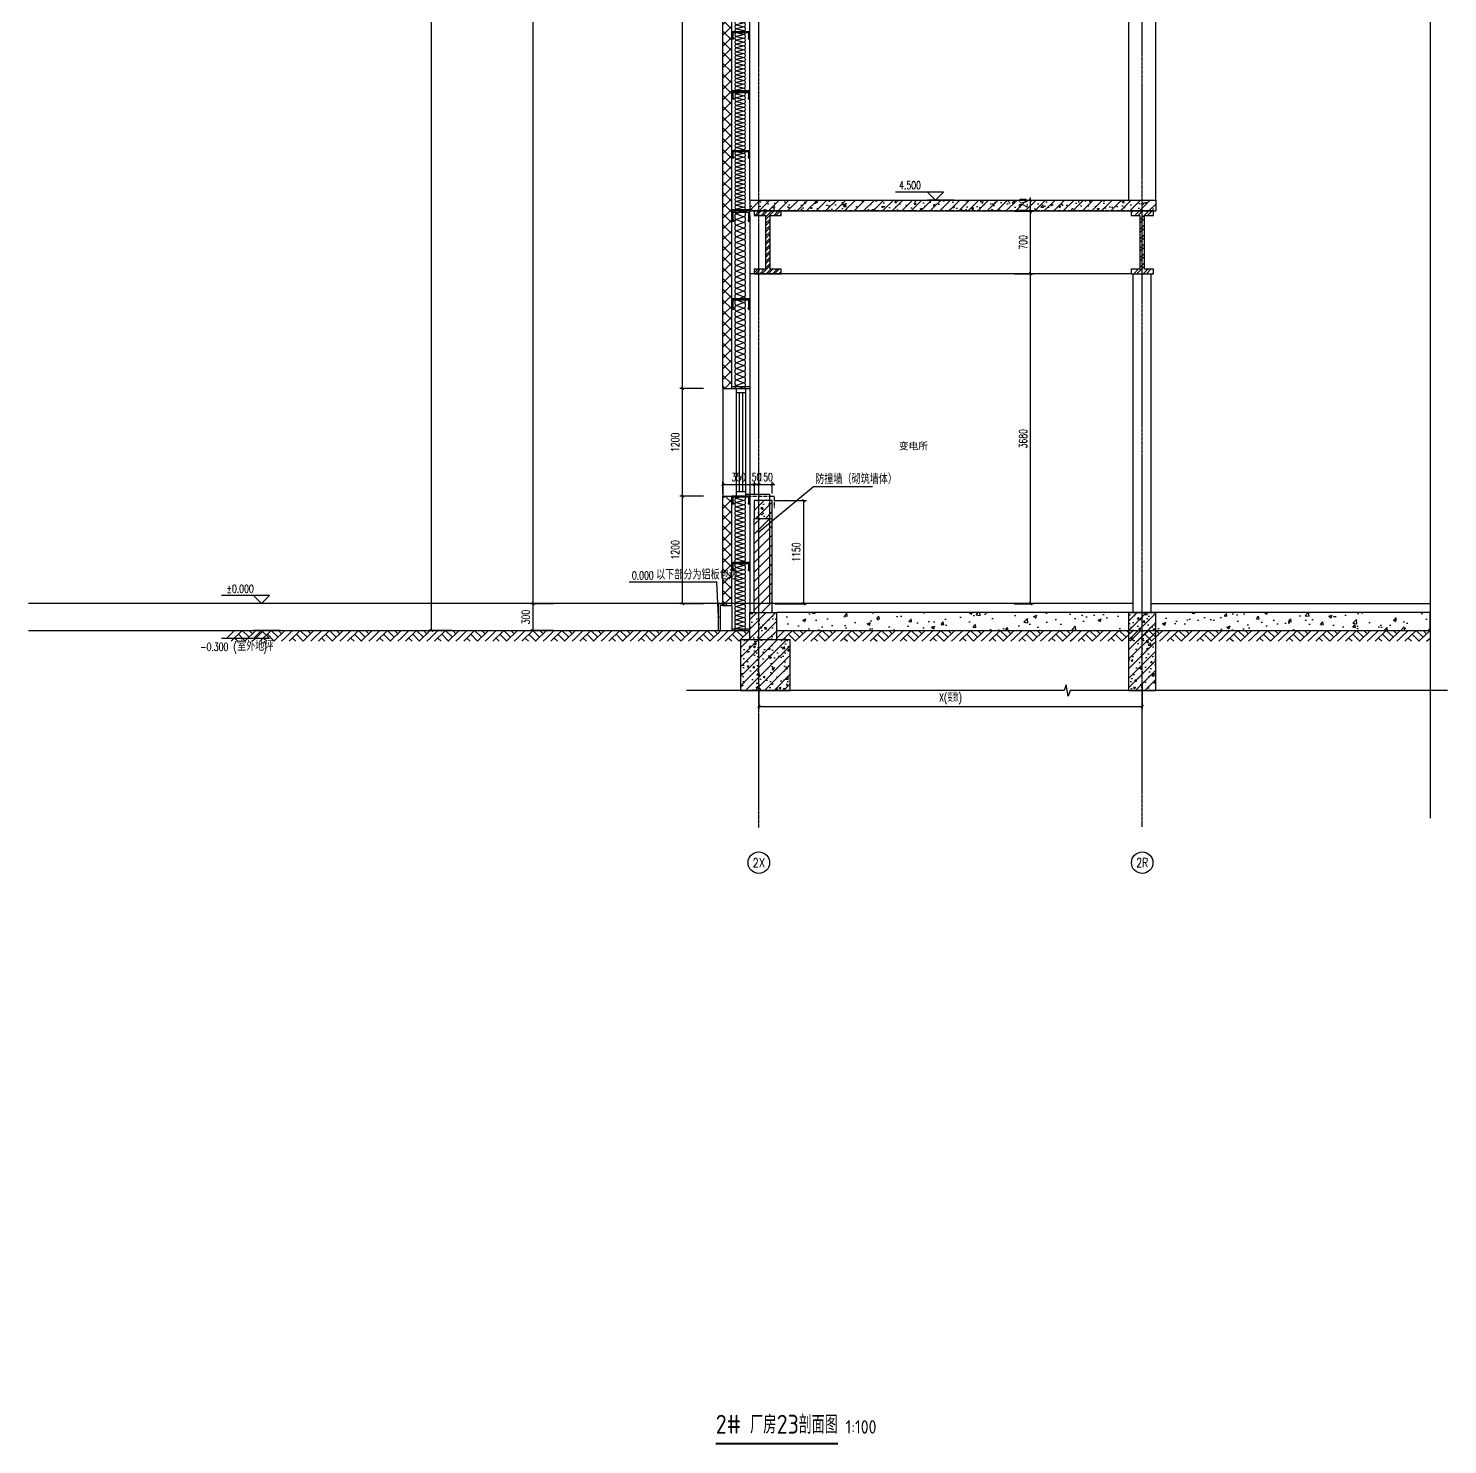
# Model space of a CAD drawing. Extents: x -1899985 to 1774885, y 556286 to 2175695.
# Drawn here: x -1021412 to -1005581, y 558877 to 574674 of the extents above; entities that cross this region are included whole.
import ezdxf
from ezdxf.enums import TextEntityAlignment as Align

# ---------------------------------------------------------------- set-up
doc = ezdxf.new("R2010")
doc.units = 0
doc.header["$LTSCALE"] = 10
doc.header["$MEASUREMENT"] = 0
for name, pattern in [('20剖面图$0$__DASH', [0.35, 0.25, -0.1]), ('20剖面图$0$DASH', [0.35, 0.25, -0.1]), ('20剖面图$0$DOTE', [2.42, 2, -0.2, 0.02, -0.2])]:
    doc.linetypes.add(name, pattern=pattern)
doc.layers.get('Defpoints').update_dxf_attribs({"color": 210})
for name, color, linetype in [('20剖面图$0$A-AXIS-D', 1, 'Continuous'), ('20剖面图$0$A-AXIS-DOTE', 14, '20剖面图$0$DOTE'), ('20剖面图$0$A-AXIS-DP', 126, 'Continuous'), ('20剖面图$0$A-CURTAIN', 134, 'Continuous'), ('20剖面图$0$A-HATCH-1', 252, 'Continuous'), ('20剖面图$0$A-HATCH-2', 251, 'Continuous'), ('20剖面图$0$A-LIN-V', 9, 'Continuous'), ('20剖面图$0$A-SFCE', 30, 'Continuous'), ('20剖面图$0$A-WINDOW', 140, 'Continuous'), ('20剖面图$0$AS-COLN', 6, 'Continuous'), ('20剖面图$0$AS-WALL', 40, 'Continuous'), ('20剖面图$0$DIM_ELEV', 3, 'Continuous'), ('20剖面图$0$DIM_SYMB', 3, 'Continuous'), ('20剖面图$0$PUB_HATCH', 8, 'Continuous'), ('20剖面图$0$PUB_TEXT', 7, 'Continuous'), ('20剖面图$0$建-墙-填充', 8, 'Continuous'), ('20剖面图$0$建-柱-钢', 9, 'Continuous'), ('A-LIN-V', 9, 'Continuous'), ('A-SFCE', 30, 'Continuous'), ('PUB_TEXT', 7, 'Continuous')]:
    doc.layers.add(name, color=color, linetype=linetype)
doc.styles.add('20剖面图$0$_TCH_AXIS', font='COMPLEX', dxfattribs={"bigfont": 'GBCBIG'})
doc.styles.add('20剖面图$0$_TCH_DIM', font='SIMPLEX', dxfattribs={"bigfont": 'GBCBIG'})
doc.styles.add('20剖面图$0$_TCH_DIM_T3', font='SIMPLEX', dxfattribs={"width": 0.705882, "bigfont": 'GBCBIG'})
doc.styles.add('20剖面图$0$Standard', font='gbenor.shx', dxfattribs={"bigfont": 'gbcbig.shx'})
doc.styles.add('20剖面图$0$图框', font='')
doc.styles.get('20剖面图$0$图框').set_extended_font_data('SimSun')
doc.dimstyles.new('20剖面图$0$_TCH_ARCH&&30', dxfattribs={"dimtxt": 89.25, "dimasz": 30, "dimexe": 30, "dimexo": 30, "dimgap": 37.875, "dimtad": 1, "dimdec": 0, "dimzin": 0, "dimdsep": 46, "dimtxsty": '20剖面图$0$_TCH_DIM_T3', "dimblk": '20剖面图$0$_ArchTick', "dimcen": 0.09, "dimclrt": 7, "dimazin": 2, "dimtfac": 1, "dimtdec": 0, "dimtix": 1, "dimtmove": 2, "dimatfit": 3, "dimfxl": 1, "dimtolj": 1, "dimtzin": 0, "dimarcsym": 0})
pattern_1 = [(45, (60, 0), (-60.000061, 60.000061), []), (135, (60, 0), (-60.000061, -60.000061), [])]
pattern_2 = [(45, (0, 0), (-53.0330086, 53.0330086), []), (50, (0, 0), (215.178055, -18.82564), [22.5, -247.5]), (355, (0, 0), (-41.6254, 225.65764), [18, -198]), (100.4514, (17.93, -1.57), (173.552815, 206.831863), [19.122057, -210.342634]), (46.1842, (0, 60), (320.172315, -49.655704), [33.75, -371.25]), (96.6356, (26.68, 55.86), (280.39881, 292.23536), [28.68309, -315.5139]), (351.1842, (0, 60), (280.39858, 292.23558), [27, -297]), (21, (30, 45), (179.072116, -120.785667), [22.5, -247.5]), (326, (30, 45), (72.9946, 217.545014), [18, -198]), (71.4514, (44.92, 34.93), (252.06679, 96.75915), [19.122057, -210.342634]), (37.5, (0, 0), (3.6479566, 99.868156), [0, -195.6, 0, -201, 0, -198.75]), (7.5, (0, 0), (78.920861, 118.323514), [0, -114.6, 0, -191.1, 0, -75.75]), (327.5, (-66.9, 0), (160.146731, -6.7664615), [0, -75, 0, -234, 0, -310.5]), (317.5, (-96.9, 0), (174.95585, 30.031495), [0, -97.5, 0, -155.4, 0, -220.5])]

# ---------------------------------------------------------------- blocks, each defined once
blk = doc.blocks.new('20剖面图$0$G$CBF9D2CED')
at = {"layer": '20剖面图$0$建-墙-填充'}
h = blk.add_hatch(dxfattribs=at)
h.set_pattern_fill('金属', color=256, scale=20, style=0)
h.set_pattern_definition([(45, (0, 0), (-35.3553, 35.3553), []), (45, (23.57, 0), (-35.3553, 35.3553), [])])
h.paths.add_polyline_path([(-150, 0), (-150, -50), (-25, -50), (-25, -650), (-150, -650), (-150, -700), (150, -700), (150, -650), (25, -650), (25, -50), (150, -50), (150, 0)])
at = {"layer": '20剖面图$0$建-柱-钢'}
for p, q in [((-150, 0), (-150, -50)), ((150, 0), (-150, 0)), ((150, -50), (150, 0)), ((-150, -50), (-25, -50)), ((-25, -50), (-25, -650)), ((25, -650), (25, -50)), ((25, -50), (150, -50)), ((-25, -650), (-150, -650)), ((-150, -650), (-150, -700)), ((-150, -700), (150, -700)), ((150, -650), (25, -650)), ((150, -700), (150, -650))]:
    blk.add_line(p, q, dxfattribs=at)
blk = doc.blocks.new('20剖面图$0$w42343243')
at = {"layer": '20剖面图$0$A-WINDOW'}
for p, q in [((-1774210, 527687), (-1774210, 528787)), ((-1774177, 527687), (-1774177, 528787)), ((-1774143, 528787), (-1774143, 527687)), ((-1774110, 528787), (-1774110, 527687))]:
    blk.add_line(p, q, dxfattribs=at)
for points in [[(-1774210, 528837), (-1774110, 528837), (-1774110, 528787), (-1774210, 528787)], [(-1774210, 527687), (-1774110, 527687), (-1774110, 527637), (-1774210, 527637)]]:
    blk.add_lwpolyline(points, close=True, dxfattribs=at)
blk = doc.blocks.new('20剖面图$0$_ArchTick')
at = {"color": 0, "linetype": 'ByBlock', "const_width": 0.4}
blk.add_lwpolyline([(-0.5, -0.5), (0.5, 0.5)], dxfattribs=at)
blk = doc.blocks.new('*D228')
at = {"layer": '20剖面图$0$A-AXIS-DP', "color": 0, "lineweight": -2, "transparency": 16777216}
for p, q in [((-1013882, 569457), (-1014144, 569457)), ((-1014114, 568257), (-1014114, 569457)), ((-1013882, 568257), (-1014144, 568257))]:
    blk.add_line(p, q, dxfattribs=at)
at = {"layer": 'Defpoints', "color": 0, "transparency": 16777216}
for p in [(-1014114, 569457), (-1013852, 569457), (-1013852, 568257)]:
    blk.add_point(p, dxfattribs=at)
at = {"layer": '20剖面图$0$A-AXIS-DP', "color": 0, "lineweight": -2, "transparency": 16777216, "xscale": 30, "yscale": 30, "zscale": 30}
for p, rotation in [((-1014114, 569457), 90), ((-1014114, 568257), 270)]:
    blk.add_blockref('20剖面图$0$_ArchTick', p, dxfattribs=dict(at, rotation=rotation))
at = {"layer": '20剖面图$0$A-AXIS-DP', "color": 7, "transparency": 16777216, "insert": (-1014197, 568857), "char_height": 89.2, "attachment_point": 5, "rotation": 90, "style": '20剖面图$0$_TCH_DIM_T3'}
blk.add_mtext('\\A1;1200', dxfattribs=at)
blk = doc.blocks.new('*D229')
at = {"layer": '20剖面图$0$A-AXIS-DP', "color": 0, "lineweight": -2, "transparency": 16777216}
for p, q in [((-1013882, 570657), (-1014144, 570657)), ((-1014114, 569457), (-1014114, 570657)), ((-1013882, 569457), (-1014144, 569457))]:
    blk.add_line(p, q, dxfattribs=at)
at = {"layer": 'Defpoints', "color": 0, "transparency": 16777216}
for p in [(-1014114, 570657), (-1013852, 570657), (-1013852, 569457)]:
    blk.add_point(p, dxfattribs=at)
at = {"layer": '20剖面图$0$A-AXIS-DP', "color": 0, "lineweight": -2, "transparency": 16777216, "xscale": 30, "yscale": 30, "zscale": 30}
for p, rotation in [((-1014114, 570657), 90), ((-1014114, 569457), 270)]:
    blk.add_blockref('20剖面图$0$_ArchTick', p, dxfattribs=dict(at, rotation=rotation))
at = {"layer": '20剖面图$0$A-AXIS-DP', "color": 7, "transparency": 16777216, "insert": (-1014197, 570057), "char_height": 89.2, "attachment_point": 5, "rotation": 90, "style": '20剖面图$0$_TCH_DIM_T3'}
blk.add_mtext('\\A1;1200', dxfattribs=at)
blk = doc.blocks.new('*D230')
at = {"layer": '20剖面图$0$A-AXIS-DP', "color": 0, "lineweight": -2, "transparency": 16777216}
for p, q in [((-1013882, 583157), (-1014144, 583157)), ((-1014114, 570657), (-1014114, 583157)), ((-1013882, 570657), (-1014144, 570657))]:
    blk.add_line(p, q, dxfattribs=at)
at = {"layer": 'Defpoints', "color": 0, "transparency": 16777216}
for p in [(-1014114, 583157), (-1013852, 583157), (-1013852, 570657)]:
    blk.add_point(p, dxfattribs=at)
at = {"layer": '20剖面图$0$A-AXIS-DP', "color": 0, "lineweight": -2, "transparency": 16777216, "xscale": 30, "yscale": 30, "zscale": 30}
for p, rotation in [((-1014114, 583157), 90), ((-1014114, 570657), 270)]:
    blk.add_blockref('20剖面图$0$_ArchTick', p, dxfattribs=dict(at, rotation=rotation))
at = {"layer": '20剖面图$0$A-AXIS-DP', "color": 7, "transparency": 16777216, "insert": (-1014197, 576907), "char_height": 89.2, "attachment_point": 5, "rotation": 90, "style": '20剖面图$0$_TCH_DIM_T3'}
blk.add_mtext('\\A1;12500', dxfattribs=at)
blk = doc.blocks.new('*D255')
at = {"layer": '20剖面图$0$A-AXIS-D', "color": 0, "lineweight": -2, "transparency": 16777216}
for p, q in [((-1015554, 568257), (-1015812, 568257)), ((-1015782, 567957), (-1015782, 568257)), ((-1015554, 567957), (-1015812, 567957))]:
    blk.add_line(p, q, dxfattribs=at)
at = {"layer": 'Defpoints', "color": 0, "transparency": 16777216}
for p in [(-1015782, 568257), (-1015524, 568257), (-1015524, 567957)]:
    blk.add_point(p, dxfattribs=at)
at = {"layer": '20剖面图$0$A-AXIS-D', "color": 0, "lineweight": -2, "transparency": 16777216, "xscale": 30, "yscale": 30, "zscale": 30}
for p, rotation in [((-1015782, 568257), 90), ((-1015782, 567957), 270)]:
    blk.add_blockref('20剖面图$0$_ArchTick', p, dxfattribs=dict(at, rotation=rotation))
at = {"layer": '20剖面图$0$A-AXIS-D', "color": 7, "transparency": 16777216, "insert": (-1015865, 568107), "char_height": 89.2, "attachment_point": 5, "rotation": 90, "style": '20剖面图$0$_TCH_DIM_T3'}
blk.add_mtext('\\A1;300', dxfattribs=at)
blk = doc.blocks.new('*D256')
at = {"layer": '20剖面图$0$A-AXIS-D', "color": 0, "lineweight": -2, "transparency": 16777216}
for p, q in [((-1015554, 583157), (-1015812, 583157)), ((-1015782, 568257), (-1015782, 583157)), ((-1015554, 568257), (-1015812, 568257))]:
    blk.add_line(p, q, dxfattribs=at)
at = {"layer": 'Defpoints', "color": 0, "transparency": 16777216}
for p in [(-1015782, 583157), (-1015524, 583157), (-1015524, 568257)]:
    blk.add_point(p, dxfattribs=at)
at = {"layer": '20剖面图$0$A-AXIS-D', "color": 0, "lineweight": -2, "transparency": 16777216, "xscale": 30, "yscale": 30, "zscale": 30}
for p, rotation in [((-1015782, 583157), 90), ((-1015782, 568257), 270)]:
    blk.add_blockref('20剖面图$0$_ArchTick', p, dxfattribs=dict(at, rotation=rotation))
at = {"layer": '20剖面图$0$A-AXIS-D', "color": 7, "transparency": 16777216, "insert": (-1015865, 575707), "char_height": 89.2, "attachment_point": 5, "rotation": 90, "style": '20剖面图$0$_TCH_DIM_T3'}
blk.add_mtext('\\A1;14900', dxfattribs=at)
blk = doc.blocks.new('*D259')
at = {"layer": '20剖面图$0$A-AXIS-D', "color": 0, "lineweight": -2, "transparency": 16777216}
for p, q in [((-1016689, 585957), (-1016947, 585957)), ((-1016917, 567957), (-1016917, 585957)), ((-1016689, 567957), (-1016947, 567957))]:
    blk.add_line(p, q, dxfattribs=at)
at = {"layer": 'Defpoints', "color": 0, "transparency": 16777216}
for p in [(-1016917, 585957), (-1016659, 585957), (-1016659, 567957)]:
    blk.add_point(p, dxfattribs=at)
at = {"layer": '20剖面图$0$A-AXIS-D', "color": 0, "lineweight": -2, "transparency": 16777216, "xscale": 30, "yscale": 30, "zscale": 30}
for p, rotation in [((-1016917, 585957), 90), ((-1016917, 567957), 270)]:
    blk.add_blockref('20剖面图$0$_ArchTick', p, dxfattribs=dict(at, rotation=rotation))
at = {"layer": '20剖面图$0$A-AXIS-D', "color": 7, "transparency": 16777216, "insert": (-1017000, 576957), "char_height": 89.2, "attachment_point": 5, "rotation": 90, "style": '20剖面图$0$_TCH_DIM_T3'}
blk.add_mtext('\\A1;18000', dxfattribs=at)
blk = doc.blocks.new('20剖面图$0$$LinePat$素土夯实')
at = {"color": 0}
for p, q in [((0, -210), (210, 0)), ((120, -300), (420, 0)), ((420, 0), (608, -188)), ((495, -300), (795, 0)), ((615, 0), (705, -90)), ((210, -210), (300, -300)), ((315, -105), (502, -293)), ((705, -300), (795, -210))]:
    blk.add_line(p, q, dxfattribs=at)
blk = doc.blocks.new('*D307')
at = {"layer": '20剖面图$0$A-AXIS-DP', "color": 0, "lineweight": -2, "transparency": 16777216}
for p, q in [((-1010415, 571937), (-1010205, 571937)), ((-1010235, 568257), (-1010235, 571937)), ((-1010415, 568257), (-1010205, 568257))]:
    blk.add_line(p, q, dxfattribs=at)
at = {"layer": 'Defpoints', "color": 0, "transparency": 16777216}
for p in [(-1010445, 571937), (-1010235, 571937), (-1010445, 568257)]:
    blk.add_point(p, dxfattribs=at)
at = {"layer": '20剖面图$0$A-AXIS-DP', "color": 0, "lineweight": -2, "transparency": 16777216, "xscale": 30, "yscale": 30, "zscale": 30}
for p, rotation in [((-1010235, 571937), 90), ((-1010235, 568257), 270)]:
    blk.add_blockref('20剖面图$0$_ArchTick', p, dxfattribs=dict(at, rotation=rotation))
at = {"layer": '20剖面图$0$A-AXIS-DP', "color": 7, "transparency": 16777216, "insert": (-1010317, 570097), "char_height": 89.2, "attachment_point": 5, "rotation": 90, "style": '20剖面图$0$_TCH_DIM_T3'}
blk.add_mtext('\\A1;3680', dxfattribs=at)
blk = doc.blocks.new('*D308')
at = {"layer": '20剖面图$0$A-AXIS-DP', "color": 0, "lineweight": -2, "transparency": 16777216}
for p, q in [((-1010415, 572637), (-1010205, 572637)), ((-1010235, 571937), (-1010235, 572637)), ((-1010415, 571937), (-1010205, 571937))]:
    blk.add_line(p, q, dxfattribs=at)
at = {"layer": 'Defpoints', "color": 0, "transparency": 16777216}
for p in [(-1010445, 572637), (-1010235, 572637), (-1010445, 571937)]:
    blk.add_point(p, dxfattribs=at)
at = {"layer": '20剖面图$0$A-AXIS-DP', "color": 0, "lineweight": -2, "transparency": 16777216, "xscale": 30, "yscale": 30, "zscale": 30}
for p, rotation in [((-1010235, 572637), 90), ((-1010235, 571937), 270)]:
    blk.add_blockref('20剖面图$0$_ArchTick', p, dxfattribs=dict(at, rotation=rotation))
at = {"layer": '20剖面图$0$A-AXIS-DP', "color": 7, "transparency": 16777216, "insert": (-1010317, 572287), "char_height": 89.2, "attachment_point": 5, "rotation": 90, "style": '20剖面图$0$_TCH_DIM_T3'}
blk.add_mtext('\\A1;700', dxfattribs=at)
blk = doc.blocks.new('*D309')
at = {"layer": '20剖面图$0$A-AXIS-DP', "color": 0, "lineweight": -2, "transparency": 16777216}
for p, q in [((-1010235, 572757), (-1010235, 572787)), ((-1010415, 572757), (-1010205, 572757)), ((-1010415, 572637), (-1010205, 572637)), ((-1010235, 572637), (-1010235, 572757)), ((-1010235, 572637), (-1010235, 572607))]:
    blk.add_line(p, q, dxfattribs=at)
at = {"layer": 'Defpoints', "color": 0, "transparency": 16777216}
for p in [(-1010445, 572757), (-1010445, 572637), (-1010235, 572757)]:
    blk.add_point(p, dxfattribs=at)
at = {"layer": '20剖面图$0$A-AXIS-DP', "color": 0, "lineweight": -2, "transparency": 16777216, "xscale": 30, "yscale": 30, "zscale": 30}
for p, rotation in [((-1010235, 572757), 270), ((-1010235, 572637), 90)]:
    blk.add_blockref('20剖面图$0$_ArchTick', p, dxfattribs=dict(at, rotation=rotation))
at = {"layer": '20剖面图$0$A-AXIS-DP', "color": 7, "transparency": 16777216, "insert": (-1010317, 572697), "char_height": 89.2, "attachment_point": 5, "rotation": 90, "style": '20剖面图$0$_TCH_DIM_T3'}
blk.add_mtext('\\A1;120', dxfattribs=at)
blk = doc.blocks.new('20剖面图$0$CURVEPATTERNLIB$SYSLIB$岩棉板')
at = {"color": 0}
for p, q in [((0, -17), (12, -67)), ((12, -67), (24, -17))]:
    blk.add_line(p, q, dxfattribs=at)
for centre, start, end in [((12, -17), 0, 180), ((0, -67), 270, 0), ((24, -67), 180, 270)]:
    blk.add_arc(centre, 12, start, end, dxfattribs=at)
blk = doc.blocks.new('20剖面图$0$CURVEPATTERNLIB$SYSLIB$防水材料1')
at = {"layer": '20剖面图$0$PUB_HATCH'}
h = blk.add_hatch(dxfattribs=at)
h.set_pattern_fill('ANSI31', color=256, scale=10, angle=90, style=0)
h.set_pattern_definition([(45, (-196995.837, -685381.036), (11.22532015, -11.22532015), [])])
h.paths.add_polyline_path([(35, 0), (0, 0), (0, -100), (35, -100), (35, -90), (30, -90), (30, -95), (5, -95), (5, -5), (30, -5), (30, -10), (35, -10)])
h = blk.add_hatch(dxfattribs=at)
h.set_pattern_fill('ANSI31', color=256, scale=10, angle=90, style=0)
h.set_pattern_definition([(45, (-196695.837, -685381.036), (11.22532015, -11.22532015), [])])
h.paths.add_polyline_path([(335, 0), (300, 0), (300, -100), (335, -100), (335, -90), (330, -90), (330, -95), (305, -95), (305, -5), (330, -5), (330, -10), (335, -10)])
at = {"layer": '20剖面图$0$A-LIN-V', "extrusion": (-3.26108e-18, 2.41725e-31, -1)}
blk.add_line((600, 0), (600, -100), dxfattribs=at)
at = {"layer": '20剖面图$0$A-LIN-V'}
for p, q in [((30, -10), (35, -10)), ((330, -10), (335, -10)), ((30, -90), (35, -90)), ((330, -90), (335, -90))]:
    blk.add_line(p, q, dxfattribs=at)
at = {"layer": '20剖面图$0$A-LIN-V', "extrusion": (-3.26108e-18, 2.41725e-31, -1)}
for points in [[(-35, -10), (-35, 0), (0, 0), (0, -100), (-35, -100), (-35, -90)], [(-335, -10), (-335, 0), (-300, 0), (-300, -100), (-335, -100), (-335, -90)], [(-30, -10), (-30, -5), (-5, -5), (-5, -95), (-30, -95), (-30, -90)], [(-330, -10), (-330, -5), (-305, -5), (-305, -95), (-330, -95), (-330, -90)]]:
    blk.add_lwpolyline(points, dxfattribs=at)
at = {"layer": '20剖面图$0$A-LIN-V', "xscale": 0.8142221102150538, "yscale": 0.8108108108108109, "zscale": 0.8142221102150538}
for p in [(0, -20.1), (19.5, -20.1), (39.1, -20.1), (58.6, -20.1), (78.2, -20.1), (97.7, -20.1), (117.2, -20.1), (136.8, -20.1), (156.3, -20.1), (175.9, -20.1), (195.4, -20.1), (215, -20.1), (234.5, -20.1), (254, -20.1), (273.6, -20.1), (293.1, -20.1), (312.7, -20.1), (332.2, -20.1), (351.7, -20.1), (371.3, -20.1), (390.8, -20.1), (410.4, -20.1), (429.9, -20.1), (449.5, -20.1), (469, -20.1), (488.5, -20.1), (508.1, -20.1), (527.6, -20.1), (547.2, -20.1), (566.7, -20.1), (586.2, -20.1)]:
    blk.add_blockref('20剖面图$0$CURVEPATTERNLIB$SYSLIB$岩棉板', p, dxfattribs=at)
blk = doc.blocks.new('*D460')
at = {"layer": '20剖面图$0$A-AXIS-DP', "color": 0, "lineweight": -2, "transparency": 16777216}
for p, q in [((-1013664, 569487), (-1013664, 569617)), ((-1013314, 569487), (-1013314, 569617)), ((-1013664, 569587), (-1013314, 569587))]:
    blk.add_line(p, q, dxfattribs=at)
at = {"layer": 'Defpoints', "color": 0, "transparency": 16777216}
for p in [(-1013664, 569457), (-1013314, 569587), (-1013314, 569457)]:
    blk.add_point(p, dxfattribs=at)
at = {"layer": '20剖面图$0$A-AXIS-DP', "color": 0, "lineweight": -2, "transparency": 16777216, "xscale": 30, "yscale": 30, "zscale": 30, "rotation": 180}
blk.add_blockref('20剖面图$0$_ArchTick', (-1013664, 569587), dxfattribs=at)
at = {"layer": '20剖面图$0$A-AXIS-DP', "color": 0, "lineweight": -2, "transparency": 16777216, "xscale": 30, "yscale": 30, "zscale": 30}
blk.add_blockref('20剖面图$0$_ArchTick', (-1013314, 569587), dxfattribs=at)
at = {"layer": '20剖面图$0$A-AXIS-DP', "color": 7, "transparency": 16777216, "insert": (-1013489, 569669), "char_height": 89.2, "attachment_point": 5, "style": '20剖面图$0$_TCH_DIM_T3'}
blk.add_mtext('\\A1;350', dxfattribs=at)
blk = doc.blocks.new('*D461')
at = {"layer": '20剖面图$0$A-AXIS-DP', "color": 0, "lineweight": -2, "transparency": 16777216}
for p, q in [((-1013314, 569487), (-1013314, 569617)), ((-1013264, 569487), (-1013264, 569617)), ((-1013314, 569587), (-1013344, 569587)), ((-1013314, 569587), (-1013264, 569587)), ((-1013264, 569587), (-1013234, 569587))]:
    blk.add_line(p, q, dxfattribs=at)
at = {"layer": 'Defpoints', "color": 0, "transparency": 16777216}
for p in [(-1013314, 569457), (-1013264, 569587), (-1013264, 569457)]:
    blk.add_point(p, dxfattribs=at)
at = {"layer": '20剖面图$0$A-AXIS-DP', "color": 0, "lineweight": -2, "transparency": 16777216, "xscale": 30, "yscale": 30, "zscale": 30}
blk.add_blockref('20剖面图$0$_ArchTick', (-1013314, 569587), dxfattribs=at)
at = {"layer": '20剖面图$0$A-AXIS-DP', "color": 0, "lineweight": -2, "transparency": 16777216, "xscale": 30, "yscale": 30, "zscale": 30, "rotation": 180}
blk.add_blockref('20剖面图$0$_ArchTick', (-1013264, 569587), dxfattribs=at)
at = {"layer": '20剖面图$0$A-AXIS-DP', "color": 7, "transparency": 16777216, "insert": (-1013289, 569669), "char_height": 89.2, "attachment_point": 5, "style": '20剖面图$0$_TCH_DIM_T3'}
blk.add_mtext('\\A1;50', dxfattribs=at)
blk = doc.blocks.new('*D462')
at = {"layer": '20剖面图$0$A-AXIS-DP', "color": 0, "lineweight": -2, "transparency": 16777216}
for p, q in [((-1013264, 569487), (-1013264, 569617)), ((-1013114, 569487), (-1013114, 569617)), ((-1013264, 569587), (-1013294, 569587)), ((-1013264, 569587), (-1013114, 569587)), ((-1013114, 569587), (-1013084, 569587))]:
    blk.add_line(p, q, dxfattribs=at)
at = {"layer": 'Defpoints', "color": 0, "transparency": 16777216}
for p in [(-1013264, 569457), (-1013114, 569587), (-1013114, 569457)]:
    blk.add_point(p, dxfattribs=at)
at = {"layer": '20剖面图$0$A-AXIS-DP', "color": 0, "lineweight": -2, "transparency": 16777216, "xscale": 30, "yscale": 30, "zscale": 30}
blk.add_blockref('20剖面图$0$_ArchTick', (-1013264, 569587), dxfattribs=at)
at = {"layer": '20剖面图$0$A-AXIS-DP', "color": 0, "lineweight": -2, "transparency": 16777216, "xscale": 30, "yscale": 30, "zscale": 30, "rotation": 180}
blk.add_blockref('20剖面图$0$_ArchTick', (-1013114, 569587), dxfattribs=at)
at = {"layer": '20剖面图$0$A-AXIS-DP', "color": 7, "transparency": 16777216, "insert": (-1013189, 569669), "char_height": 89.2, "attachment_point": 5, "style": '20剖面图$0$_TCH_DIM_T3'}
blk.add_mtext('\\A1;150', dxfattribs=at)
blk = doc.blocks.new('*D472')
at = {"layer": '20剖面图$0$A-AXIS-D', "color": 0, "lineweight": -2, "transparency": 16777216}
for p, q in [((-1013264, 567360), (-1013264, 567081)), ((-1008987, 567360), (-1008987, 567081)), ((-1013264, 567111), (-1008987, 567111))]:
    blk.add_line(p, q, dxfattribs=at)
at = {"layer": 'Defpoints', "color": 0, "transparency": 16777216}
for p in [(-1013264, 567390), (-1008987, 567390), (-1008987, 567111)]:
    blk.add_point(p, dxfattribs=at)
at = {"layer": '20剖面图$0$A-AXIS-D', "color": 0, "lineweight": -2, "transparency": 16777216, "xscale": 30, "yscale": 30, "zscale": 30, "rotation": 180}
blk.add_blockref('20剖面图$0$_ArchTick', (-1013264, 567111), dxfattribs=at)
at = {"layer": '20剖面图$0$A-AXIS-D', "color": 0, "lineweight": -2, "transparency": 16777216, "xscale": 30, "yscale": 30, "zscale": 30}
blk.add_blockref('20剖面图$0$_ArchTick', (-1008987, 567111), dxfattribs=at)
at = {"layer": '20剖面图$0$A-AXIS-D', "color": 7, "transparency": 16777216, "insert": (-1011126, 567194), "char_height": 89.2, "attachment_point": 5, "style": '20剖面图$0$_TCH_DIM_T3'}
blk.add_mtext('\\A1;X(变数)', dxfattribs=at)
blk = doc.blocks.new('*D487')
at = {"layer": '20剖面图$0$A-AXIS-DP', "color": 0, "lineweight": -2, "transparency": 16777216}
for p, q in [((-1013084, 569407), (-1012733, 569407)), ((-1012763, 568257), (-1012763, 569407)), ((-1013084, 568257), (-1012733, 568257))]:
    blk.add_line(p, q, dxfattribs=at)
at = {"layer": 'Defpoints', "color": 0, "transparency": 16777216}
for p in [(-1013114, 569407), (-1012763, 569407), (-1013114, 568257)]:
    blk.add_point(p, dxfattribs=at)
at = {"layer": '20剖面图$0$A-AXIS-DP', "color": 0, "lineweight": -2, "transparency": 16777216, "xscale": 30, "yscale": 30, "zscale": 30}
for p, rotation in [((-1012763, 569407), 90), ((-1012763, 568257), 270)]:
    blk.add_blockref('20剖面图$0$_ArchTick', p, dxfattribs=dict(at, rotation=rotation))
at = {"layer": '20剖面图$0$A-AXIS-DP', "color": 7, "transparency": 16777216, "insert": (-1012846, 568832), "char_height": 89.2, "attachment_point": 5, "rotation": 90, "style": '20剖面图$0$_TCH_DIM_T3'}
blk.add_mtext('\\A1;1150', dxfattribs=at)
blk = doc.blocks.new('20剖面图')
at = {"layer": '20剖面图$0$A-HATCH-1'}
h = blk.add_hatch(dxfattribs=at)
h.set_pattern_fill('混凝土', color=256, scale=50)
h.set_pattern_definition([(50, (0, 0), (358.63009, -31.37607), [37.5, -412.5]), (355, (0, 0), (-69.37567, 376.09607), [30, -330]), (100.4514, (29.9, -2.6), (289.25469, 344.71977), [31.8701, -350.57106]), (46.1842, (0, 100), (533.62052, -82.7595), [56.25, -618.75]), (96.6356, (44.47, 93.1), (467.33135, 487.05894), [47.80514, -525.8565]), (351.1842, (0, 100), (467.33097, 487.0593), [45, -495]), (21, (50, 75), (298.453526, -201.309445), [37.5, -412.5]), (326, (50, 75), (121.65767, 362.57502), [30, -330]), (71.4514, (74.87, 58.22), (420.11131, 161.26525), [31.8701, -350.57106]), (37.5, (0, 0), (6.079928, 166.446927), [0, -326, 0, -335, 0, -331.25]), (7.5, (0, 0), (131.53477, 197.205856), [0, -191, 0, -318.5, 0, -126.25]), (327.5, (-111.5, 0), (266.911218, -11.277436), [0, -125, 0, -390, 0, -517.5]), (317.5, (-161.5, 0), (291.593085, 50.05249), [0, -162.5, 0, -259, 0, -367.5])])
h.paths.add_polyline_path([(-1013064.3, 568157.5), (-1013064.3, 567957.5), (-1005777.2, 567957.5), (-1005777.2, 568157.5)])
at = {"layer": '20剖面图$0$PUB_HATCH'}
h = blk.add_hatch(dxfattribs=at)
h.set_pattern_fill('多孔材料', color=256, scale=30, style=0)
h.set_pattern_definition(pattern_1)
h.paths.add_polyline_path([(-1013564.3, 570657.5), (-1013564.3, 585907.5), (-1013664.3, 585907.5), (-1013664.3, 570657.5)])
h = blk.add_hatch(dxfattribs=at)
h.set_pattern_fill('钢筋混凝土', color=256, scale=30, style=0)
h.set_pattern_definition(pattern_2)
h.paths.add_polyline_path([(-1013364.3, 572637.5), (-1008837.4, 572637.5), (-1008837.4, 572757.5), (-1013364.3, 572757.5)])
h = blk.add_hatch(dxfattribs=at)
h.set_pattern_fill('多孔材料', color=256, scale=30, style=0)
h.set_pattern_definition(pattern_1)
h.paths.add_polyline_path([(-1013564.3, 568237.5), (-1013564.3, 569457.5), (-1013664.3, 569457.5), (-1013664.3, 568237.5)])
h = blk.add_hatch(dxfattribs=at)
h.set_pattern_fill('钢筋混凝土', color=256, scale=30, style=0)
h.set_pattern_definition(pattern_2)
h.paths.add_polyline_path([(-1013314.3, 569207.5), (-1013114.3, 569207.5), (-1013114.3, 569407.5), (-1013314.3, 569407.5)])
h = blk.add_hatch(dxfattribs=at)
h.set_pattern_fill('普通砖', color=256, scale=30, style=0)
h.set_pattern_definition([(45, (0, 53.85), (-53.03303, 53.03303), [])])
h.paths.add_polyline_path([(-1013114.3, 569207.5), (-1013314.3, 569207.5), (-1013314.3, 568157.5), (-1013114.3, 568157.5)])
h = blk.add_hatch(dxfattribs=at)
h.set_pattern_fill('钢筋混凝土', color=256, scale=30, style=0)
h.set_pattern_definition(pattern_2)
h.paths.add_polyline_path([(-1013064.3, 567857.5), (-1013064.3, 568157.5), (-1013364.3, 568157.5), (-1013364.3, 567857.5)])
h = blk.add_hatch(dxfattribs=at)
h.set_pattern_fill('钢筋混凝土', color=256, scale=30, style=0)
h.set_pattern_definition(pattern_2)
h.paths.add_polyline_path([(-1008837.4, 567290), (-1008837.4, 568157.5), (-1009137.4, 568157.5), (-1009137.4, 567290)])
h = blk.add_hatch(dxfattribs=at)
h.set_pattern_fill('钢筋混凝土', color=256, scale=30, style=0)
h.set_pattern_definition(pattern_2)
h.paths.add_polyline_path([(-1012914.3, 567290), (-1012914.3, 567857.5), (-1013464.3, 567857.5), (-1013464.3, 567290)])
at = {"layer": '20剖面图$0$建-墙-填充'}
h = blk.add_hatch(dxfattribs=at)
h.set_pattern_fill('金属', color=256, scale=30, style=0)
h.set_pattern_definition([(45, (0, 0), (-53.0330086, 53.0330086), []), (45, (35.355, 0), (-53.0330086, 53.0330086), [])])
h.paths.add_polyline_path([(-1009112.4, 572637.5), (-1009112.4, 572587.5), (-1009012.4, 572587.5), (-1009012.4, 571987.5), (-1009112.4, 571987.5), (-1009112.4, 571937.5), (-1008862.4, 571937.5), (-1008862.4, 571987.5), (-1008962.4, 571987.5), (-1008962.4, 572587.5), (-1008862.4, 572587.5), (-1008862.4, 572637.5)])
at = {"layer": '20剖面图$0$A-AXIS-D'}
for centre in [(-1013264.3, 565367.9), (-1008987.4, 565367.9)]:
    blk.add_circle(centre, 120, dxfattribs=at)
at = {"layer": '20剖面图$0$A-AXIS-DOTE'}
for p, q in [((-1008987.4, 565767.9), (-1008987.4, 590567)), ((-1013264.3, 565758.8), (-1013264.3, 585146))]:
    blk.add_line(p, q, dxfattribs=at)
at = {"layer": '20剖面图$0$A-AXIS-DOTE', "linetype": '20剖面图$0$__DASH', "ltscale": 2}
blk.add_line((-1009591.5, 568257.5), (-1021412.1, 568257.5), dxfattribs=at)
at = {"layer": '20剖面图$0$A-CURTAIN', "const_width": 15}
blk.add_lwpolyline([(-1013664.3, 568257.5), (-1013714.3, 568257.5), (-1013714.3, 567957.5)], dxfattribs=at)
at = {"layer": '20剖面图$0$A-CURTAIN'}
blk.add_lwpolyline([(-1013664.3, 568237.5), (-1013694.3, 568237.5), (-1013694.3, 567957.5)], dxfattribs=at)
at = {"layer": '20剖面图$0$A-HATCH-2'}
blk.add_line((-1013664.3, 570657.5), (-1013664.3, 569457.5), dxfattribs=at)
blk.add_line((-1013664.3, 570657.5), (-1013664.3, 569457.5), dxfattribs=at)
at = {"layer": '20剖面图$0$A-LIN-V'}
for p, q in [((-1013364.3, 572757.5), (-1013364.3, 583157.5)), ((-1009137.4, 572757.5), (-1009137.4, 582457.5)), ((-1008837.4, 572757.5), (-1008837.4, 582457.5)), ((-1013364.3, 572587.5), (-1013364.3, 570657.5)), ((-1009112.4, 571937.5), (-1013364.3, 571937.5)), ((-1013364.3, 570657.5), (-1013364.3, 568157.5)), ((-1013564.3, 568237.5), (-1013564.3, 567957.5))]:
    blk.add_line(p, q, dxfattribs=at)
at = {"layer": '20剖面图$0$A-SFCE', "linetype": '20剖面图$0$DASH'}
blk.add_line((-1009137.4, 572637.5), (-1013364.3, 572637.5), dxfattribs=at)
at = {"layer": '20剖面图$0$A-SFCE'}
for p, q in [((-1009087.4, 568257.5), (-1013114.3, 568257.5)), ((-1008887.4, 568257.5), (-1005777.2, 568257.5)), ((-1021412.1, 567957.5), (-1013364.3, 567957.5))]:
    blk.add_line(p, q, dxfattribs=at)
at = {"layer": '20剖面图$0$A-SFCE', "linetype": '20剖面图$0$DASH'}
blk.add_lwpolyline([(-1013364.3, 569457.5), (-1013114.3, 569457.5), (-1013094.3, 569457.5), (-1013094.3, 569323.7)], dxfattribs=at)
at = {"layer": '20剖面图$0$AS-COLN'}
for p, q in [((-1013364.3, 572757.5), (-1008837.4, 572757.5)), ((-1013364.3, 572757.5), (-1013364.3, 572637.5)), ((-1013364.3, 572637.5), (-1008837.4, 572637.5)), ((-1008837.4, 572757.5), (-1008837.4, 572637.5)), ((-1013114.3, 569407.5), (-1013314.3, 569407.5)), ((-1013314.3, 569407.5), (-1013314.3, 569207.5)), ((-1013114.3, 569207.5), (-1013114.3, 569407.5)), ((-1013314.3, 569207.5), (-1013114.3, 569207.5)), ((-1013364.3, 567857.5), (-1013364.3, 568157.5)), ((-1013364.3, 568157.5), (-1013064.3, 568157.5)), ((-1013064.3, 567857.5), (-1013064.3, 568157.5)), ((-1009137.4, 567290), (-1009137.4, 568157.5)), ((-1009137.4, 568157.5), (-1008837.4, 568157.5)), ((-1008837.4, 567290), (-1008837.4, 568157.5)), ((-1013464.3, 567290), (-1013464.3, 567857.5)), ((-1013464.3, 567857.5), (-1012914.3, 567857.5)), ((-1013364.3, 567857.5), (-1013064.3, 567857.5)), ((-1012914.3, 567290), (-1012914.3, 567857.5)), ((-1013464.3, 567290), (-1012914.3, 567290)), ((-1009137.4, 567290), (-1008837.4, 567290))]:
    blk.add_line(p, q, dxfattribs=at)
blk.add_lwpolyline([(-1013064.3, 567957.5), (-1005777.2, 567957.5), (-1005777.2, 568157.5), (-1013064.3, 568157.5)], dxfattribs=at)
at = {"layer": '20剖面图$0$AS-WALL'}
for p, q in [((-1013664.3, 570657.5), (-1013664.3, 585907.5)), ((-1013564.3, 570657.5), (-1013564.3, 585907.5)), ((-1009087.4, 568157.5), (-1009087.4, 571937.5)), ((-1008887.4, 568157.5), (-1008887.4, 571937.5)), ((-1013664.3, 570657.5), (-1013564.3, 570657.5)), ((-1013564.3, 570657.5), (-1013364.3, 570657.5)), ((-1013664.3, 568237.5), (-1013664.3, 569457.5)), ((-1013664.3, 569457.5), (-1013564.3, 569457.5)), ((-1013564.3, 569457.5), (-1013364.3, 569457.5)), ((-1013564.3, 568237.5), (-1013564.3, 569457.5)), ((-1013314.3, 568157.5), (-1013314.3, 569207.5)), ((-1013114.3, 568157.5), (-1013114.3, 569207.5)), ((-1013664.3, 568237.5), (-1013564.3, 568237.5)), ((-1013314.3, 568157.5), (-1013114.3, 568157.5))]:
    blk.add_line(p, q, dxfattribs=at)
at = {"layer": '20剖面图$0$DIM_ELEV'}
for p, q in [((-1011204, 572847.5), (-1011740.4, 572847.5)), ((-1011294, 572757.5), (-1011384, 572847.5)), ((-1011294, 572757.5), (-1011204, 572847.5)), ((-1011084, 572757.5), (-1011384, 572757.5)), ((-1018721.4, 568347.5), (-1019257.8, 568347.5)), ((-1018811.4, 568257.5), (-1018901.4, 568347.5)), ((-1018811.4, 568257.5), (-1018721.4, 568347.5)), ((-1018601.4, 568257.5), (-1018901.4, 568257.5)), ((-1018811.4, 567957.5), (-1018901.4, 567867.5)), ((-1018601.4, 567957.5), (-1018901.4, 567957.5)), ((-1018811.4, 567957.5), (-1018721.4, 567867.5)), ((-1018721.4, 567867.5), (-1019257.8, 567867.5))]:
    blk.add_line(p, q, dxfattribs=at)
at = {"layer": '20剖面图$0$DIM_SYMB'}
for p, q in [((-1013264.3, 569057.5), (-1012652.8, 569562.4)), ((-1012652.8, 569562.4), (-1011996.9, 569562.4)), ((-1013731.2, 568496.4), (-1014711.1, 568496.4)), ((-1013714.3, 568107.5), (-1013731.2, 568496.4))]:
    blk.add_line(p, q, dxfattribs=at)
for points in [[(-1005777.2, 587596.5), (-1005777.2, 576763.9), (-1005714.2, 576741), (-1005840.2, 576718.7), (-1005777.2, 576696.4), (-1005777.2, 565863.8)], [(-1005580.8, 567290), (-1009791.5, 567290), (-1009814.4, 567227), (-1009836.6, 567353), (-1009859, 567290), (-1014069.7, 567290)]]:
    blk.add_lwpolyline(points, dxfattribs=at)
at = {"layer": '20剖面图$0$DIM_SYMB', "const_width": 12}
for points in [[(-1013268.9, 569053.7, 1), (-1013259.6, 569061.4, 1)], [(-1013714, 568101.5, 1), (-1013714.5, 568113.4, 1)]]:
    blk.add_lwpolyline(points, format="xyb", close=True, dxfattribs=at)
at = {"layer": '20剖面图$0$DIM_SYMB', "const_width": 21}
blk.add_lwpolyline([(-1013745.1, 558887.6), (-1012380.6, 558887.6)], dxfattribs=at)
at = {"layer": '20剖面图$0$建-柱-钢'}
for p, q in [((-1009112.4, 572637.5), (-1009112.4, 572587.5)), ((-1008862.4, 572637.5), (-1009112.4, 572637.5)), ((-1008862.4, 572587.5), (-1008862.4, 572637.5)), ((-1009112.4, 572587.5), (-1009012.4, 572587.5)), ((-1009012.4, 572587.5), (-1009012.4, 571987.5)), ((-1008962.4, 571987.5), (-1008962.4, 572587.5)), ((-1008962.4, 572587.5), (-1008862.4, 572587.5)), ((-1009012.4, 571987.5), (-1009112.4, 571987.5)), ((-1009112.4, 571987.5), (-1009112.4, 571937.5)), ((-1008862.4, 571987.5), (-1008962.4, 571987.5)), ((-1008862.4, 571937.5), (-1008862.4, 571987.5)), ((-1009112.4, 571937.5), (-1008862.4, 571937.5))]:
    blk.add_line(p, q, dxfattribs=at)
at = {"layer": '20剖面图$0$A-HATCH-1', "yscale": 0.4, "zscale": 0.4}
for p, xscale in [((-1019198.5, 567957.5), 0.4077054208077506), ((-1018874.4, 567957.5), 0.4077054208077506), ((-1018550.3, 567957.5), 0.4077054208077506), ((-1018226.2, 567957.5), 0.4077054208077506), ((-1017902, 567957.5), 0.4077054208077506), ((-1017577.9, 567957.5), 0.4077054208077506), ((-1017253.8, 567957.5), 0.4077054208077506), ((-1016929.7, 567957.5), 0.4077054208077506), ((-1016605.5, 567957.5), 0.4077054208077506), ((-1016281.4, 567957.5), 0.4077054208077506), ((-1015957.3, 567957.5), 0.4077054208077506), ((-1015633.1, 567957.5), 0.4077054208077506), ((-1015309, 567957.5), 0.4077054208077506), ((-1014984.9, 567957.5), 0.4077054208077506), ((-1014660.8, 567957.5), 0.4077054208077506), ((-1014336.6, 567957.5), 0.4077054208077506), ((-1014012.5, 567957.5), 0.4077054208077506), ((-1013688.4, 567957.5), 0.4077054208077506), ((-1013064.3, 567957.5), 0.416644607681348), ((-1012733, 567957.5), 0.416644607681348), ((-1012401.8, 567957.5), 0.416644607681348), ((-1012070.6, 567957.5), 0.416644607681348), ((-1011739.3, 567957.5), 0.416644607681348), ((-1011408.1, 567957.5), 0.416644607681348), ((-1011076.9, 567957.5), 0.416644607681348), ((-1010745.6, 567957.5), 0.416644607681348), ((-1010414.4, 567957.5), 0.416644607681348), ((-1010083.2, 567957.5), 0.416644607681348), ((-1009751.9, 567957.5), 0.416644607681348), ((-1009420.7, 567957.5), 0.416644607681348), ((-1009089.5, 567957.5), 0.416644607681348), ((-1008758.2, 567957.5), 0.416644607681348), ((-1008427, 567957.5), 0.416644607681348), ((-1008095.8, 567957.5), 0.416644607681348), ((-1007764.5, 567957.5), 0.416644607681348), ((-1007433.3, 567957.5), 0.416644607681348), ((-1007102.1, 567957.5), 0.416644607681348), ((-1006770.9, 567957.5), 0.416644607681348), ((-1006439.6, 567957.5), 0.416644607681348), ((-1006108.4, 567957.5), 0.416644607681348)]:
    blk.add_blockref('20剖面图$0$$LinePat$素土夯实', p, dxfattribs=dict(at, xscale=xscale))
at = {"layer": '20剖面图$0$A-HATCH-2', "yscale": 1.999999999990687, "zscale": 1.999999999990687}
for p, xscale, rotation in [((-1013364.3, 575291.5), 2.190559711114787, 269.9999999972877), ((-1013364.3, 573964.5), 2.190559711114787, 269.9999999972877), ((-1013364.3, 572637.5), 3.268506577249106, 269.9999999972848), ((-1013364.3, 569457.5), 2.476141346521581, 269.9999999972831)]:
    blk.add_blockref('20剖面图$0$CURVEPATTERNLIB$SYSLIB$防水材料1', p, dxfattribs=dict(at, xscale=xscale, rotation=rotation))
at = {"layer": '20剖面图$0$A-LIN-V'}
for name, p in [('20剖面图$0$G$CBF9D2CED', (-1013164.3, 572637.5)), ('20剖面图$0$w42343243', (760696.1, 41820))]:
    blk.add_blockref(name, p, dxfattribs=at)
at = {"layer": '20剖面图$0$PUB_TEXT', "style": '20剖面图$0$_TCH_DIM', "width": 0.705882}
for s, height, p in [('4.500', 89.25, (-1011699, 572879)), ('0.000', 89.25, (-1014679.6, 568527.9)), ('%%P0.000', 89.25, (-1019200.8, 568379)), ('-0.300', 89.25, (-1019494.6, 567731)), ('(', 89.2, (-1019125.6, 567731)), (')', 89.2, (-1018788.7, 567731))]:
    blk.add_text(s, height=height, dxfattribs=at).set_placement(p)
at = {"layer": '20剖面图$0$PUB_TEXT'}
for s, height, style, p in [('变电所', 79.3, '20剖面图$0$图框', (-1011701.9, 569976.5)), ('防撞墙（砌筑墙体）', 101.28, '20剖面图$0$_TCH_DIM', (-1012634.7, 569593.9)), ('以下部分为铝板包边', 101.28, '20剖面图$0$_TCH_DIM', (-1014409.6, 568527.9)), ('室外地坪', 101.28, '20剖面图$0$_TCH_DIM', (-1019083.6, 567731))]:
    blk.add_text(s, height=height, dxfattribs=dict(at, style=style)).set_placement(p)
at = {"layer": '20剖面图$0$PUB_TEXT', "style": '20剖面图$0$_TCH_AXIS', "width": 1.262896}
for s, height, p, p2 in [('2X', 97.89, (-1013332.5, 565319), (-1013196, 565319)), ('2R', 102.95, (-1009053.8, 565316.4), (-1008921.1, 565316.4))]:
    blk.add_text(s, height=height, dxfattribs=at).set_placement(p, p2, align=Align.FIT)
at = {"layer": 'PUB_TEXT', "style": '20剖面图$0$Standard'}
for s, height, p in [('2#', 210, (-1013745.1, 558999.6)), ('厂房', 202.55, (-1013360.1, 558999.6)), ('23', 210, (-1013065.3, 558999.6)), ('剖面图', 202.55, (-1012820.3, 558999.6)), ('1:100', 150, (-1012296.6, 558999.6))]:
    blk.add_text(s, height=height, dxfattribs=at).set_placement(p)
at = {"layer": '20剖面图$0$A-AXIS-D'}
for p1, p2, picture, middle in [((-1016659.1, 567957.5), (-1016659.1, 585957.5), '*D259', (-1016999.9, 576957.5)), ((-1015524.1, 568257.5), (-1015524.1, 583157.5), '*D256', (-1015864.9, 575707.5)), ((-1015524.1, 567957.5), (-1015524.1, 568257.5), '*D255', (-1015864.9, 568107.5))]:
    dim = blk.add_aligned_dim(p1=p1, p2=p2, distance=258.3, dimstyle='20剖面图$0$_TCH_ARCH&&30', dxfattribs=at)
    dim.commit()
    dim.dimension.update_dxf_attribs({"geometry": picture, "text_midpoint": middle})
dim = blk.add_linear_dim(base=(-1008987.4, 567111.1), p1=(-1013264.3, 567390), p2=(-1008987.4, 567390), angle=0, text='X(变数)', dimstyle='20剖面图$0$_TCH_ARCH&&30', override={"dimgap": 0}, dxfattribs=at)
dim.commit()
dim.dimension.update_dxf_attribs({"geometry": '*D472', "text_midpoint": (-1011125.9, 567193.6), "dimtype": 161})
at = {"layer": '20剖面图$0$A-AXIS-DP'}
for p1, p2, distance, picture, middle in [((-1013852.1, 570657.5), (-1013852.1, 583157.5), 262, '*D230', (-1014196.6, 576907.5)), ((-1010445.1, 572637.5), (-1010445.1, 572757.5), -210.1, '*D309', (-1010317.5, 572697.5)), ((-1010445.1, 571937.5), (-1010445.1, 572637.5), -210.1, '*D308', (-1010317.5, 572287.5)), ((-1010445.1, 568257.5), (-1010445.1, 571937.5), -210.1, '*D307', (-1010317.5, 570097.5)), ((-1013852.1, 569457.5), (-1013852.1, 570657.5), 262, '*D229', (-1014196.6, 570057.5)), ((-1013664.3, 569457.5), (-1013314.3, 569457.5), 129.2, '*D460', (-1013489.3, 569669.1)), ((-1013314.3, 569457.5), (-1013264.3, 569457.5), 129.2, '*D461', (-1013289.3, 569669.1)), ((-1013264.3, 569457.5), (-1013114.3, 569457.5), 129.2, '*D462', (-1013189.3, 569669.1)), ((-1013852.1, 568257.5), (-1013852.1, 569457.5), 262, '*D228', (-1014196.6, 568857.5)), ((-1013114.3, 568257.5), (-1013114.3, 569407.5), -350.8, '*D487', (-1012846, 568832.5))]:
    dim = blk.add_aligned_dim(p1=p1, p2=p2, distance=distance, dimstyle='20剖面图$0$_TCH_ARCH&&30', dxfattribs=at)
    dim.commit()
    dim.dimension.update_dxf_attribs({"geometry": picture, "text_midpoint": middle})

msp = doc.modelspace()

# ---------------------------------------------------------------- block references
at = {"layer": 'A-LIN-V'}
msp.add_blockref('20剖面图', (0, 0), dxfattribs=at)

# ---------------------------------------------------------------- next in the draw order: linework, layer by layer
at = {"layer": 'A-SFCE'}
msp.add_lwpolyline([(-1013414.3, 569477.5), (-1013144.3, 569477.5), (-1013144.3, 568257.5)], dxfattribs=at)

doc.saveas('drawing.dxf')
